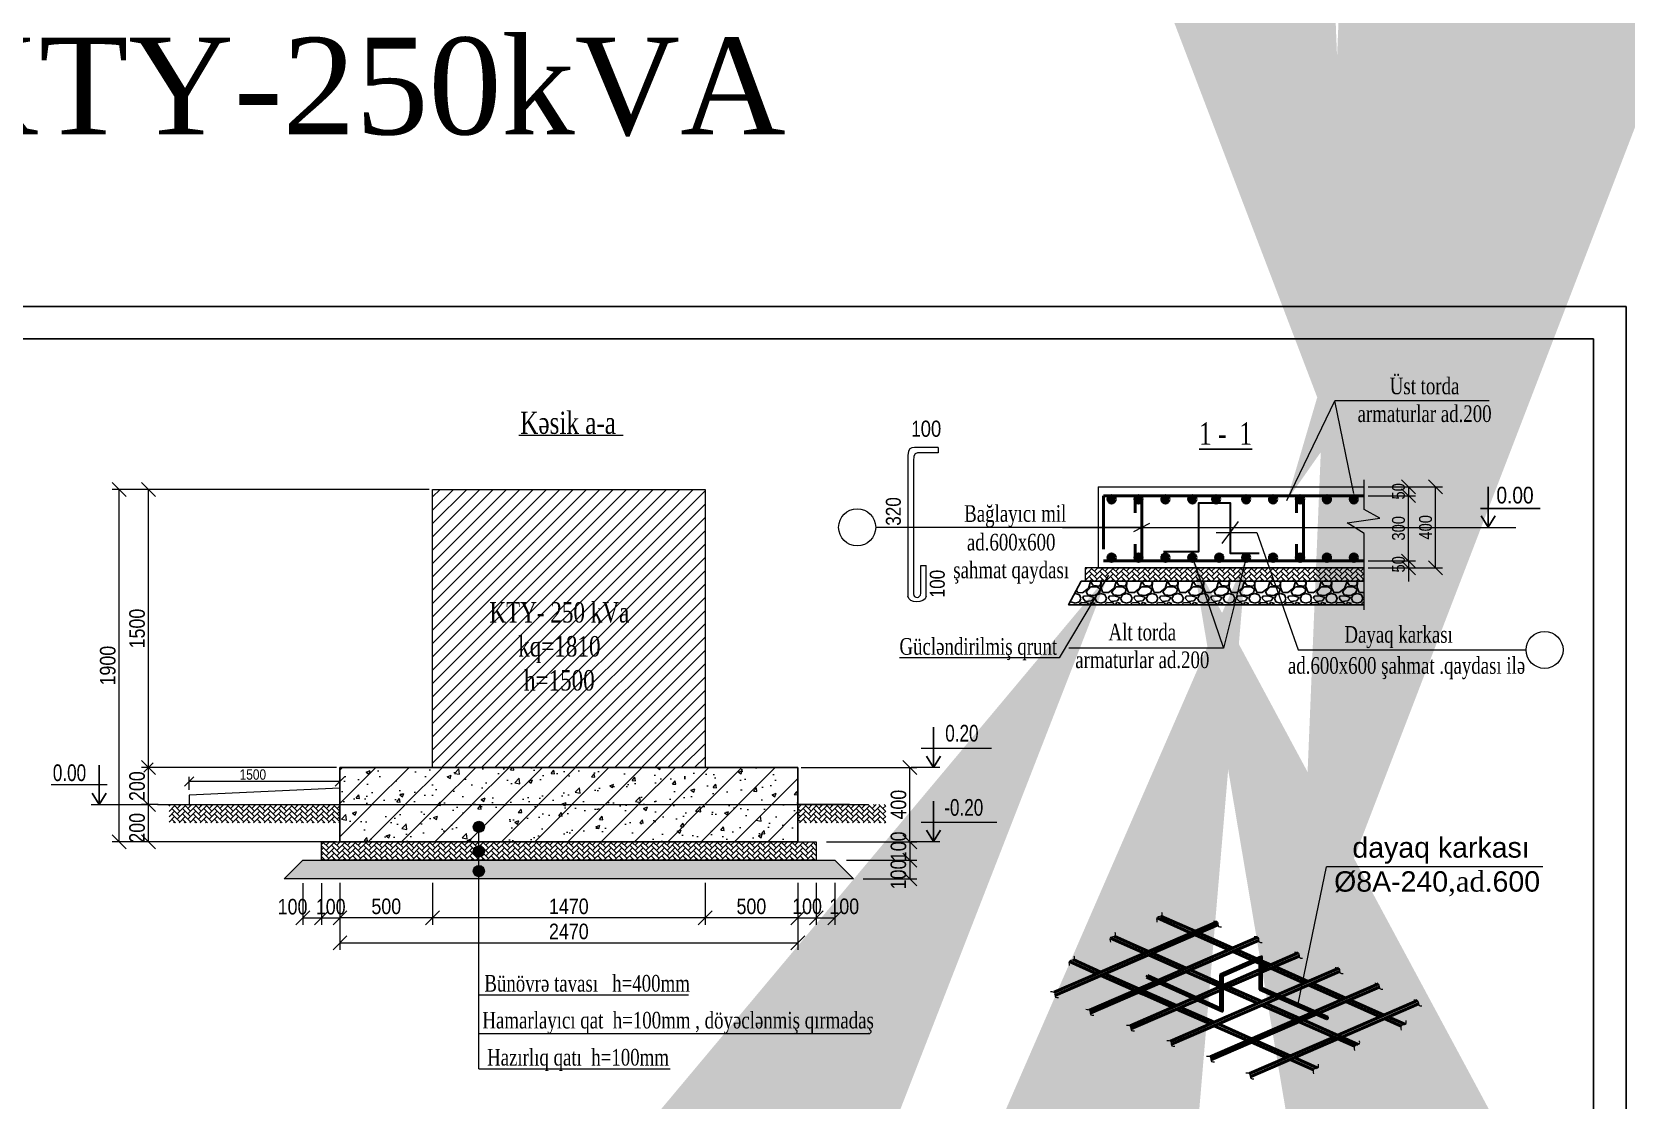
# Model space of a CAD drawing. Header units: millimetres. Extents: x 2591 to 2937, y 558 to 838.
# Drawn here: x 2727 to 2936.9, y 697.5 to 838.2 of the extents above; entities that cross this region are included whole.
import ezdxf

# ---------------------------------------------------------------- set-up
doc = ezdxf.new("R2010")
doc.units = ezdxf.units.MM
doc.linetypes.add('DASHDOTX2', pattern=[50.8, 25.4, -12.7, 0, -12.7])
doc.layers.add('Kunc shtampi', color=7, linetype='Continuous')
for name, color, linetype, lineweight in [('stena', 7, 'Continuous', 50), ('Sutunun metal shtrixi', 7, 'Continuous', 9), ('text', 252, 'Continuous', 18), ('Xarici divarların xətti', 7, 'Continuous', 30), ('размер', 90, 'Continuous', 9)]:
    doc.layers.add(name, color=color, linetype=linetype, lineweight=lineweight)
doc.styles.add('400', font='times.ttf', dxfattribs={"width": 0.75, "height": 300})
doc.styles.get("Standard").update_dxf_attribs({"font": 'arial.ttf'})
doc.styles.add('style1', font='@Arial Unicode MS')
doc.styles.add('style1 tofig', font='AZTLN_0.TTF')
doc.styles.add('STYLE6', font='swisscl.ttf')
doc.styles.add('yazitipi', font='ARIALN.TTF')
doc.dimstyles.new('DIM_100', dxfattribs={"dimscale": 100, "dimtxt": 250, "dimasz": 2.5, "dimexe": 1.25, "dimexo": 0.625, "dimtad": 1, "dimdec": 0, "dimtxsty": 'style1', "dimblk": 'OBLIQUE', "dimcen": 2.5, "dimdle": 1.25, "dimclrd": 251, "dimclre": 251, "dimaunit": 1, "dimadec": 3, "dimazin": 0, "dimtfac": 1, "dimtdec": 0, "dimtmove": 1, "dimatfit": 3, "dimfxl": 1.25, "dimlwd": 5, "dimlwe": 5, "dimarcsym": 0})

# ---------------------------------------------------------------- blocks, each defined once
blk = doc.blocks.new('A$C22176D5B')
at = {"layer": 'stena', "color": 4, "linetype": 'ByBlock', "ltscale": 10}
for p, q in [((-934, -404), (2618, 1134)), ((-916, -473), (2637, 1065)), ((1310, 1218), (2053, 889)), ((1389, 1259), (2140, 927)), ((294, 778), (1037, 449)), ((374, 820), (1125, 487)), ((1329, -145), (3505, 797)), ((1416, -183), (3523, 729)), ((2140, 850), (2875, 524)), ((2227, 888), (2962, 562)), ((1124, 410), (1859, 85)), ((1212, 448), (1947, 123)), ((2699, -15), (3583, 370)), ((2962, 486), (3401, 291)), ((3049, 524), (3488, 329)), ((3590, 108), (4389, 455)), ((3590, 32), (4408, 386)), ((3590, 366), (3590, -309)), ((-602, 267), (0, 0)), ((-522, 308), (87, 38)), ((1946, 46), (2696, -286)), ((2034, 84), (2696, -209)), ((2736, -261), (3550, 91)), ((2736, -338), (3550, 15)), ((2739, -42), (3543, 309)), ((3451, 269), (3550, 225)), ((3538, 307), (3550, 302)), ((3550, 305), (3550, -335)), ((3590, 284), (3790, 195)), ((3590, 208), (3703, 157)), ((3790, 119), (4519, -204)), ((3877, 157), (4606, -166)), ((3926, -461), (5271, 121)), ((4013, -499), (5289, 53)), ((-164, -791), (1280, -166)), ((-145, -859), (1366, -205)), ((87, -39), (822, -364)), ((174, -1), (909, -326)), ((1082, -77), (1098, -41)), ((1082, -77), (2729, -816)), ((1098, -41), (2689, -754)), ((2152, -514), (2696, -279)), ((2696, -750), (2696, -20)), ((2736, -812), (2736, -46)), ((2736, -227), (2775, -244)), ((2774, -321), (3503, -644)), ((2862, -283), (3591, -606)), ((3552, -340), (5009, -983)), ((3592, -314), (5025, -946)), ((4606, -243), (5337, -567)), ((4693, -205), (5424, -529)), ((4745, -823), (6134, -221)), ((4833, -861), (6153, -290)), ((721, -1133), (2103, -535)), ((740, -1202), (2189, -574)), ((909, -403), (1650, -731)), ((914, -405), (1001, -444)), ((996, -365), (1737, -693)), ((1602, -1467), (3876, -483)), ((1621, -1535), (3963, -521)), ((2239, -553), (2696, -355)), ((3590, -683), (4321, -1006)), ((3678, -645), (4408, -969)), ((5248, -1341), (6991, -586)), ((5335, -1379), (7009, -655)), ((5424, -605), (6176, -939)), ((5511, -568), (6264, -901)), ((1737, -770), (2466, -1093)), ((1824, -732), (2553, -1055)), ((1828, -810), (1915, -849)), ((2466, -1810), (4695, -844)), ((2485, -1878), (4783, -883)), ((4496, -1007), (5695, -1539)), ((6263, -978), (6633, -1141)), ((6351, -940), (6711, -1099)), ((2553, -1132), (3284, -1456)), ((2640, -1094), (3371, -1418)), ((3322, -2174), (5161, -1379)), ((4408, -1045), (5617, -1581)), ((3341, -2243), (5248, -1417)), ((3371, -1494), (4123, -1828)), ((3458, -1456), (4211, -1790)), ((4210, -1866), (4722, -2093)), ((4298, -1828), (4801, -2052))]:
    blk.add_line(p, q, dxfattribs=at)
for centre, start, end in [((3585, 366), 0, 113.5764), ((3545, 305), 0, 113.5764), ((2701, -20), 113.5764, 180), ((2741, -46), 113.5764, 180), ((3555, -335), 180, 246.1701), ((3595, -309), 180, 246.1701), ((2691, -750), 245.8325, 0), ((2731, -812), 245.8325, 0)]:
    blk.add_arc(centre, 5, start, end, dxfattribs=at)
blk.add_ellipse((5017, -965), major_axis=(-8.1, -18.3), ratio=0.440454, dxfattribs=at)
at = {"layer": 'размер', "color": 4, "linetype": 'ByBlock', "lineweight": 0}
for points, knots in [([(1315, 1128), (1306, 1172), (1289, 1257), (1431, 1251), (1420, 1314), (1415, 1339)], [0, 0, 0, 0, 108.571762, 207.321603, 271.020461, 271.020461, 271.020461, 271.020461]), ([(2539, 1149), (2574, 1149), (2649, 1148), (2624, 1017), (2688, 1020), (2713, 1021)], [0, 0, 0, 0, 88.378459, 187.1283, 250.827158, 250.827158, 250.827158, 250.827158]), ([(300, 688), (291, 733), (273, 817), (415, 811), (404, 874), (400, 899)], [0, 0, 0, 0, 108.571762, 207.321603, 271.020461, 271.020461, 271.020461, 271.020461]), ([(3425, 813), (3460, 812), (3535, 811), (3510, 681), (3574, 683), (3599, 684)], [0, 0, 0, 0, 88.378459, 187.1283, 250.827158, 250.827158, 250.827158, 250.827158]), ([(-596, 177), (-605, 221), (-622, 305), (-480, 300), (-491, 362), (-496, 387)], [0, 0, 0, 0, 108.571762, 207.321603, 271.020461, 271.020461, 271.020461, 271.020461]), ([(4309, 470), (4345, 470), (4420, 469), (4394, 338), (4458, 341), (4483, 342)], [0, 0, 0, 0, 88.378459, 187.1283, 250.827158, 250.827158, 250.827158, 250.827158]), ([(5191, 137), (5226, 136), (5301, 135), (5276, 5), (5340, 7), (5365, 8)], [0, 0, 0, 0, 88.378459, 187.1283, 250.827158, 250.827158, 250.827158, 250.827158]), ([(6055, -206), (6090, -206), (6165, -207), (6140, -338), (6204, -336), (6229, -335)], [0, 0, 0, 0, 88.378459, 187.1283, 250.827158, 250.827158, 250.827158, 250.827158]), ([(-1014, -389), (-978, -389), (-903, -390), (-929, -521), (-865, -518), (-840, -517)], [0, 0, 0, 0, 88.378459, 187.1283, 250.827158, 250.827158, 250.827158, 250.827158]), ([(6911, -571), (6946, -571), (7021, -572), (6996, -703), (7060, -700), (7085, -699)], [0, 0, 0, 0, 88.378459, 187.1283, 250.827158, 250.827158, 250.827158, 250.827158]), ([(-243, -775), (-208, -776), (-133, -777), (-158, -908), (-94, -905), (-69, -904)], [0, 0, 0, 0, 88.378459, 187.1283, 250.827158, 250.827158, 250.827158, 250.827158]), ([(6638, -1231), (6629, -1187), (6612, -1103), (6754, -1108), (6743, -1046), (6739, -1021)], [0, 0, 0, 0, 108.571762, 207.321603, 271.020461, 271.020461, 271.020461, 271.020461]), ([(641, -1118), (677, -1118), (752, -1119), (726, -1250), (790, -1247), (815, -1246)], [0, 0, 0, 0, 88.378459, 187.1283, 250.827158, 250.827158, 250.827158, 250.827158]), ([(1523, -1451), (1558, -1452), (1633, -1453), (1608, -1583), (1672, -1581), (1697, -1580)], [0, 0, 0, 0, 88.378459, 187.1283, 250.827158, 250.827158, 250.827158, 250.827158]), ([(5623, -1671), (5614, -1627), (5596, -1542), (5738, -1548), (5727, -1485), (5723, -1461)], [0, 0, 0, 0, 108.571762, 207.321603, 271.020461, 271.020461, 271.020461, 271.020461]), ([(2386, -1794), (2422, -1794), (2497, -1795), (2471, -1926), (2535, -1924), (2560, -1923)], [0, 0, 0, 0, 88.378459, 187.1283, 250.827158, 250.827158, 250.827158, 250.827158]), ([(4727, -2183), (4718, -2139), (4701, -2054), (4843, -2060), (4832, -1997), (4827, -1972)], [0, 0, 0, 0, 108.571762, 207.321603, 271.020461, 271.020461, 271.020461, 271.020461]), ([(3243, -2159), (3278, -2159), (3353, -2160), (3328, -2291), (3392, -2289), (3417, -2287)], [0, 0, 0, 0, 88.378459, 187.1283, 250.827158, 250.827158, 250.827158, 250.827158])]:
    blk.add_open_spline(points, degree=3, knots=knots, dxfattribs=at)
blk = doc.blocks.new('_Oblique')
at = {"color": 0, "linetype": 'ByBlock', "lineweight": -2}
blk.add_line((-0.5, -0.5), (0.5, 0.5), dxfattribs=at)

msp = doc.modelspace()

# ---------------------------------------------------------------- hatches: boundary and pattern name
at = {"linetype": 'Continuous', "lineweight": 13}
h = msp.add_hatch(dxfattribs=at)
h.set_pattern_fill('ANSI31', scale=0.390543)
h.set_pattern_definition([(45, (-12.1581, -1792.2235), (-0.8767949, 0.8767949), [])])
h.paths.add_polyline_path([(2779.74, 777.95), (2779.74, 741.33), (2815.62, 741.33), (2815.62, 777.95)])
h.paths.add_polyline_path([(2786.74, 749.86), (2806.08, 749.86), (2806.08, 764.67), (2786.74, 764.67)], flags=24)
at = {"lineweight": 15, "ltscale": 20}
h = msp.add_hatch(dxfattribs=at)
h.set_pattern_fill('ANGLE', color=256, scale=0.00886)
h.set_pattern_definition([(0, (-13329.887184, 18826.302924), (0, 0.06189026535), [0.04501110207, -0.01687916328]), (90, (-13329.887184, 18826.302924), (-0.06189026535, 0), [0.04501110207, -0.01687916328])])
edge = h.paths.add_edge_path()
edge.add_arc((2869.16, 776.66), 0.443, 0, 360)
h = msp.add_hatch(dxfattribs=at)
h.set_pattern_fill('ANGLE', color=256, scale=0.00886)
h.set_pattern_definition([(0, (-13326.343, 18826.302924), (0, 0.06189026535), [0.04501110207, -0.01687916328]), (90, (-13326.343, 18826.302924), (-0.06189026535, 0), [0.04501110207, -0.01687916328])])
edge = h.paths.add_edge_path()
edge.add_arc((2872.7, 776.66), 0.443, 0, 360)
h = msp.add_hatch(dxfattribs=at)
h.set_pattern_fill('ANGLE', color=256, scale=0.00886)
h.set_pattern_definition([(0, (-13322.79882, 18826.302924), (0, 0.06189026535), [0.04501110207, -0.01687916328]), (90, (-13322.79882, 18826.302924), (-0.06189026535, 0), [0.04501110207, -0.01687916328])])
edge = h.paths.add_edge_path()
edge.add_arc((2876.25, 776.66), 0.443, 0, 360)
h = msp.add_hatch(dxfattribs=at)
h.set_pattern_fill('ANGLE', color=256, scale=0.00886)
h.set_pattern_definition([(0, (-13319.25464, 18826.302924), (0, 0.06189026535), [0.04501110207, -0.01687916328]), (90, (-13319.25464, 18826.302924), (-0.06189026535, 0), [0.04501110207, -0.01687916328])])
edge = h.paths.add_edge_path()
edge.add_arc((2879.79, 776.66), 0.443, 0, 360)
h = msp.add_hatch(dxfattribs=at)
h.set_pattern_fill('ANGLE', color=256, scale=0.00886)
h.set_pattern_definition([(0, (-13316.11386, 18826.302924), (0, 0.06189026535), [0.04501110207, -0.01687916328]), (90, (-13316.11386, 18826.302924), (-0.06189026535, 0), [0.04501110207, -0.01687916328])])
edge = h.paths.add_edge_path()
edge.add_arc((2882.93, 776.66), 0.443, 0, 360)
h = msp.add_hatch(dxfattribs=at)
h.set_pattern_fill('ANGLE', color=256, scale=0.00886)
h.set_pattern_definition([(0, (-13312.16628, 18826.302924), (0, 0.06189026535), [0.04501110207, -0.01687916328]), (90, (-13312.16628, 18826.302924), (-0.06189026535, 0), [0.04501110207, -0.01687916328])])
edge = h.paths.add_edge_path()
edge.add_arc((2886.88, 776.66), 0.443, 0, 360)
h = msp.add_hatch(dxfattribs=at)
h.set_pattern_fill('ANGLE', color=256, scale=0.00886)
h.set_pattern_definition([(0, (-13308.622096, 18826.302924), (0, 0.06189026535), [0.04501110207, -0.01687916328]), (90, (-13308.622096, 18826.302924), (-0.06189026535, 0), [0.04501110207, -0.01687916328])])
edge = h.paths.add_edge_path()
edge.add_arc((2890.42, 776.66), 0.443, 0, 360)
h = msp.add_hatch(dxfattribs=at)
h.set_pattern_fill('ANGLE', color=256, scale=0.00886)
h.set_pattern_definition([(0, (-13305.077915, 18826.302924), (0, 0.06189026535), [0.04501110207, -0.01687916328]), (90, (-13305.077915, 18826.302924), (-0.06189026535, 0), [0.04501110207, -0.01687916328])])
edge = h.paths.add_edge_path()
edge.add_arc((2893.97, 776.66), 0.443, 0, 360)
h = msp.add_hatch(dxfattribs=at)
h.set_pattern_fill('ANGLE', color=256, scale=0.00886)
h.set_pattern_definition([(0, (-13301.533734, 18826.302924), (0, 0.06189026535), [0.04501110207, -0.01687916328]), (90, (-13301.533734, 18826.302924), (-0.06189026535, 0), [0.04501110207, -0.01687916328])])
edge = h.paths.add_edge_path()
edge.add_arc((2897.51, 776.66), 0.443, 0, 360)
h = msp.add_hatch(dxfattribs=at)
h.set_pattern_fill('ANGLE', color=256, scale=0.00886)
h.set_pattern_definition([(0, (-13297.98955, 18826.302924), (0, 0.06189026535), [0.04501110207, -0.01687916328]), (90, (-13297.98955, 18826.302924), (-0.06189026535, 0), [0.04501110207, -0.01687916328])])
edge = h.paths.add_edge_path()
edge.add_arc((2901.05, 776.66), 0.443, 0, 360)
h = msp.add_hatch(dxfattribs=at)
h.set_pattern_fill('ANGLE', color=256, scale=0.00886)
h.set_pattern_definition([(0, (-13329.887184, 18818.626446), (0, 0.06189026535), [0.04501110207, -0.01687916328]), (90, (-13329.887184, 18818.626446), (-0.06189026535, 0), [0.04501110207, -0.01687916328])])
edge = h.paths.add_edge_path()
edge.add_arc((2869.16, 768.98), 0.443, 0, 360)
h = msp.add_hatch(dxfattribs=at)
h.set_pattern_fill('ANGLE', color=256, scale=0.00886)
h.set_pattern_definition([(0, (-13326.343, 18818.626446), (0, 0.06189026535), [0.04501110207, -0.01687916328]), (90, (-13326.343, 18818.626446), (-0.06189026535, 0), [0.04501110207, -0.01687916328])])
edge = h.paths.add_edge_path()
edge.add_arc((2872.7, 768.98), 0.443, 0, 360)
h = msp.add_hatch(dxfattribs=at)
h.set_pattern_fill('ANGLE', color=256, scale=0.00886)
h.set_pattern_definition([(0, (-13322.79882, 18818.626446), (0, 0.06189026535), [0.04501110207, -0.01687916328]), (90, (-13322.79882, 18818.626446), (-0.06189026535, 0), [0.04501110207, -0.01687916328])])
edge = h.paths.add_edge_path()
edge.add_arc((2876.25, 768.98), 0.443, 0, 360)
h = msp.add_hatch(dxfattribs=at)
h.set_pattern_fill('ANGLE', color=256, scale=0.00886)
h.set_pattern_definition([(0, (-13319.25464, 18818.626446), (0, 0.06189026535), [0.04501110207, -0.01687916328]), (90, (-13319.25464, 18818.626446), (-0.06189026535, 0), [0.04501110207, -0.01687916328])])
edge = h.paths.add_edge_path()
edge.add_arc((2879.79, 768.98), 0.443, 0, 360)
h = msp.add_hatch(dxfattribs=at)
h.set_pattern_fill('ANGLE', color=256, scale=0.00886)
h.set_pattern_definition([(0, (-13315.71046, 18818.626446), (0, 0.06189026535), [0.04501110207, -0.01687916328]), (90, (-13315.71046, 18818.626446), (-0.06189026535, 0), [0.04501110207, -0.01687916328])])
edge = h.paths.add_edge_path()
edge.add_arc((2883.33, 768.98), 0.443, 0, 360)
h = msp.add_hatch(dxfattribs=at)
h.set_pattern_fill('ANGLE', color=256, scale=0.00886)
h.set_pattern_definition([(0, (-13312.16628, 18818.626446), (0, 0.06189026535), [0.04501110207, -0.01687916328]), (90, (-13312.16628, 18818.626446), (-0.06189026535, 0), [0.04501110207, -0.01687916328])])
edge = h.paths.add_edge_path()
edge.add_arc((2886.88, 768.98), 0.443, 0, 360)
h = msp.add_hatch(dxfattribs=at)
h.set_pattern_fill('ANGLE', color=256, scale=0.00886)
h.set_pattern_definition([(0, (-13308.622096, 18818.626446), (0, 0.06189026535), [0.04501110207, -0.01687916328]), (90, (-13308.622096, 18818.626446), (-0.06189026535, 0), [0.04501110207, -0.01687916328])])
edge = h.paths.add_edge_path()
edge.add_arc((2890.42, 768.98), 0.443, 0, 360)
h = msp.add_hatch(dxfattribs=at)
h.set_pattern_fill('ANGLE', color=256, scale=0.00886)
h.set_pattern_definition([(0, (-13305.077915, 18818.626446), (0, 0.06189026535), [0.04501110207, -0.01687916328]), (90, (-13305.077915, 18818.626446), (-0.06189026535, 0), [0.04501110207, -0.01687916328])])
edge = h.paths.add_edge_path()
edge.add_arc((2893.97, 768.98), 0.443, 0, 360)
h = msp.add_hatch(dxfattribs=at)
h.set_pattern_fill('ANGLE', color=256, scale=0.00886)
h.set_pattern_definition([(0, (-13301.533734, 18818.626446), (0, 0.06189026535), [0.04501110207, -0.01687916328]), (90, (-13301.533734, 18818.626446), (-0.06189026535, 0), [0.04501110207, -0.01687916328])])
edge = h.paths.add_edge_path()
edge.add_arc((2897.51, 768.98), 0.443, 0, 360)
h = msp.add_hatch(dxfattribs=at)
h.set_pattern_fill('ANGLE', color=256, scale=0.00886)
h.set_pattern_definition([(0, (-13297.98955, 18818.626446), (0, 0.06189026535), [0.04501110207, -0.01687916328]), (90, (-13297.98955, 18818.626446), (-0.06189026535, 0), [0.04501110207, -0.01687916328])])
edge = h.paths.add_edge_path()
edge.add_arc((2901.05, 768.98), 0.443, 0, 360)
at = {"lineweight": 15, "ltscale": 15}
h = msp.add_hatch(dxfattribs=at)
h.set_pattern_fill('AR-HBONE', color=4, scale=0.004882)
h.set_pattern_definition([(45, (-7414.7573, 13601.3716), (1e-16, 0.701435934), [1.487970316, -0.495990105]), (135, (-7414.40657, 13601.7223), (1e-16, 0.701435934), [1.487970316, -0.495990105])])
h.paths.add_polyline_path([(2902.42, 767.65), (2865.66, 767.65), (2865.66, 765.88), (2902.42, 765.88)])
at = {"lineweight": 25}
h = msp.add_hatch(dxfattribs=at)
h.set_pattern_fill('GRAVEL', color=256, scale=0.132907)
h.set_pattern_definition([(228.0127875, (-22286.5487, 30609.33968), (-27.0066612456, -30.382493897), [0.45417102, -44.96301237]), (184.969741, (-22286.85252, 30609.0021), (40.50999184915, 3.37583284775), [0.77937173, -77.15777718]), (132.5104471, (-22287.62896, 30608.93458), (33.7583265686, -37.1341591968), [0.54954505, -54.4050291]), (267.273689, (-22288.94553, 30608.09063), (3.3758326625, 67.5166531083), [0.7097283, -70.2630889]), (292.8336542, (-22288.97929, 30607.3817), (-16.8791632786, 40.5099918646), [0.69594478, -68.89862828]), (357.273689, (-22288.70922, 30606.7403), (-67.5166531083, 3.3758326625), [0.7097283, -70.2630889]), (37.69424047, (-22288.0003, 30606.70653), (-43.88582451867, -33.75832655684), [0.93857938, -92.91928257]), (72.25532837, (-22287.25762, 30607.28043), (23.63082859437, 74.26831841748), [0.88611556, -87.7254727]), (121.4295656, (-22286.98755, 30608.12438), (-27.0066612473, 43.88582451825), [0.7121319, -70.50113598]), (175.2363583, (-22287.3589, 30608.73203), (37.1341592092, -3.3758326613), [0.81300853, -39.83739967]), (222.3974378, (-22288.16909, 30608.79955), (-40.50999186388, -37.13415921116), [1.05139633, -104.08831422]), (138.8140748, (-22285.60346, 30608.05687), (-23.6308285866, 20.2549959342), [0.3588544, -35.52673898]), (171.4692344, (-22285.87352, 30608.29318), (43.8858245218, -6.7516653032), [0.68271827, -67.58927205]), (225, (-22286.5487, 30608.3945), (-5e-16, -3.37583266), [0.47741363, -4.2967347]), (203.1985905, (-22286.785, 30608.79955), (16.8791632776, 6.7516653097), [0.25709666, -25.45247888]), (291.8014095, (-22287.0213, 30608.6983), (-3.375832656, 10.127497966), [0.3635873, -17.8158279]), (30.9637565, (-22286.8863, 30608.3607), (10.1274979665, 6.7516653105), [0.59053103, -19.0937868]), (161.5650512, (-22286.3799, 30608.6645), (6.75166531, -3.375832655), [0.42701245, -10.24830774]), (16.38954033, (-22288.97929, 30608.69828), (33.7583265543, 10.1274979663), [0.59819755, -59.22170952]), (70.34617594, (-22288.4054, 30608.86707), (-13.503330623, -37.1341592093), [0.50185466, -49.68350568]), (293.1985905, (-22286.3799, 30609.3397), (-6.7516653097, 16.8791632776), [0.51418995, -25.1953856]), (343.61045967, (-22286.17735, 30608.86707), (-33.758326555, 10.1274979639), [0.59819755, -59.22170952]), (339.4439548, (-22288.9793, 30606.60526), (-16.879163277, 6.751665311), [0.57686228, -28.26626457]), (294.7751406, (-22288.43916, 30606.4027), (-16.8791632972, 37.1341592006), [0.48334497, -47.85122293]), (66.8014095, (-22286.34614, 30605.96385), (6.75166531, 16.8791632776), [0.51418995, -25.1953856]), (17.35402464, (-22286.1436, 30606.43647), (-43.8858245197, -13.5033306246), [0.5658942, -56.02337297]), (69.4439548, (-22288.0003, 30605.96385), (-6.751665311, -16.879163277), [0.28843114, -28.5546957]), (101.3099325, (-22286.5487, 30605.96385), (-3.375832655, 13.503330622), [0.1721337, -17.04130288]), (165.9637565, (-22286.58245, 30606.13264), (10.127497966, -3.375832655), [0.69594478, -13.22296983]), (186.00900596, (-22287.25762, 30606.30143), (33.7583265541, 3.3758326572), [0.64495283, -63.8502395]), (303.6900675, (-22286.8863, 30608.0569), (-3.375832656, 6.75166531), [0.48686934, -11.6848684]), (353.1572266, (-22286.61621, 30607.65177), (57.3891551427, -6.75166530786), [0.8500144, -84.15127993]), (60.9453959, (-22285.77225, 30607.5505), (-13.503330622, -23.6308285878), [0.34756223, -34.4087622]), (90, (-22285.6035, 30607.8543), (-3.37583266, 3.37583266), [0.20254996, -3.1732827]), (120.25643716, (-22287.32513, 30606.4027), (13.50333062, -23.630828589), [0.46898418, -46.4295819]), (48.0127875, (-22287.56144, 30606.8078), (27.0066612457, 30.3824938969), [0.90834204, -44.50884135]), (0, (-22286.9538, 30607.483), (3.37583266, 3.37583266), [0.8777165, -2.49811617]), (325.3048465, (-22286.07607, 30607.48298), (33.7583265671, -23.6308285698), [0.5337664, -52.84283455]), (254.0546041, (-22285.6372, 30607.17915), (-3.375832655, -13.503330622), [0.491528, -24.0849047]), (207.64597536, (-22285.77225, 30606.70653), (-64.14082045556, -33.75832654984), [0.80029177, -79.22901735]), (175.42607874, (-22286.48117, 30606.33519), (-43.8858245206, 3.37583265543), [0.84665545, -83.81879681])])
h.paths.add_polyline_path([(2902.42, 762.78), (2902.42, 765.88), (2865.15, 765.88), (2863.5, 762.78)])
at = {"lineweight": 15, "ltscale": 15}
h = msp.add_hatch(dxfattribs=at)
h.set_pattern_fill('AR-HBONE', color=4, scale=0.004882)
h.set_pattern_definition([(45, (-7525.70443, 13570.10485), (1e-16, 0.701435934), [1.487970316, -0.495990105]), (135, (-7525.3537, 13570.45556), (1e-16, 0.701435934), [1.487970316, -0.495990105])])
h.paths.add_polyline_path([(2767.54, 736.45), (2745.06, 736.45), (2745.06, 734.05), (2767.54, 734.05)])
h = msp.add_hatch(dxfattribs=at)
h.set_pattern_fill('AR-HBONE', color=4, scale=0.004882)
h.set_pattern_definition([(45, (-7453.83127, 13570.10485), (1e-16, 0.701435934), [1.487970316, -0.495990105]), (135, (-7453.48055, 13570.45556), (1e-16, 0.701435934), [1.487970316, -0.495990105])])
h.paths.add_polyline_path([(2839.41, 736.45), (2827.88, 736.45), (2827.88, 734.05), (2839.41, 734.05)])
at = {"linetype": 'Continuous', "lineweight": 15}
h = msp.add_hatch(color=7, dxfattribs=at)
h.dxf.hatch_style = 1
h.paths.add_polyline_path([(2786.56, 733.53, 1), (2785.09, 733.53, 1)])
at = {"lineweight": 15, "ltscale": 15}
h = msp.add_hatch(dxfattribs=at)
h.set_pattern_fill('AR-HBONE', color=4, scale=0.004882)
h.set_pattern_definition([(45, (-7503.30566, 13565.28693), (1e-16, 0.701435934), [1.487970316, -0.495990105]), (135, (-7502.95495, 13565.63765), (1e-16, 0.701435934), [1.487970316, -0.495990105])])
h.paths.add_polyline_path([(2830.27, 731.57), (2765.1, 731.57), (2765.1, 729.13), (2830.27, 729.12)])
at = {"linetype": 'Continuous', "lineweight": 15}
h = msp.add_hatch(color=7, dxfattribs=at)
h.dxf.hatch_style = 1
h.paths.add_polyline_path([(2786.56, 730.29, 1), (2785.09, 730.29, 1)])
at = {"lineweight": 25}
h = msp.add_hatch(dxfattribs=at)
h.set_pattern_fill('GRAVEL', color=256, scale=0.132907)
h.set_pattern_definition([(228.0127875, (-4094.55248, -2388.25902), (-27.0066612456, -30.382493897), [0.454171, -44.9630124]), (184.969741, (-4094.8563, -2388.5966), (40.5099918492, 3.3758328477), [0.7793717, -77.1577772]), (132.510447, (-4095.63275, -2388.66412), (33.7583265686, -37.134159197), [0.549545, -54.4050291]), (267.273689, (-4096.94932, -2389.50808), (3.3758326625, 67.5166531083), [0.7097283, -70.2630889]), (292.8336542, (-4096.98308, -2390.217), (-16.8791632786, 40.5099918646), [0.6959448, -68.8986283]), (357.273689, (-4096.71301, -2390.85841), (-67.5166531083, 3.3758326625), [0.7097283, -70.2630889]), (37.6942405, (-4096.00409, -2390.89217), (-43.8858245187, -33.7583265568), [0.9385794, -92.9192826]), (72.2553284, (-4095.26141, -2390.31828), (23.6308285944, 74.2683184175), [0.8861156, -87.7254727]), (121.4295656, (-4094.99134, -2389.47432), (-27.0066612473, 43.8858245183), [0.7121319, -70.501136]), (175.2363583, (-4095.36268, -2388.86667), (37.134159209, -3.375832661), [0.8130085, -39.8373997]), (222.3974378, (-4096.17288, -2388.79916), (-40.5099918639, -37.1341592112), [1.0513963, -104.0883142]), (138.814075, (-4093.60725, -2389.54184), (-23.630828587, 20.254995934), [0.3588544, -35.526739]), (171.4692344, (-4093.87732, -2389.30553), (43.8858245218, -6.7516653032), [0.6827183, -67.589272]), (225, (-4094.5525, -2389.2043), (-5e-16, -3.37583266), [0.4774136, -4.2967347]), (203.1985905, (-4094.7888, -2388.79916), (16.879163278, 6.75166531), [0.2570967, -25.4524789]), (291.8014095, (-4095.0251, -2388.90043), (-3.375832656, 10.127497966), [0.3635873, -17.8158279]), (30.9637565, (-4094.89007, -2389.238), (10.127497967, 6.75166531), [0.590531, -19.0937868]), (161.565051, (-4094.3837, -2388.9342), (6.75166531, -3.37583266), [0.4270124, -10.2483077]), (16.3895403, (-4096.98308, -2388.90043), (33.7583265543, 10.1274979663), [0.5981975, -59.2217095]), (70.346176, (-4096.4092, -2388.73164), (-13.503330623, -37.134159209), [0.5018547, -49.6835057]), (293.1985905, (-4094.3837, -2388.25902), (-6.75166531, 16.879163278), [0.51419, -25.1953856]), (343.6104597, (-4094.18114, -2388.73164), (-33.758326555, 10.127497964), [0.5981975, -59.2217095]), (339.443955, (-4096.9831, -2390.99345), (-16.879163277, 6.75166531), [0.5768623, -28.2662646]), (294.7751406, (-4096.44295, -2391.196), (-16.879163297, 37.1341592006), [0.483345, -47.851223]), (66.8014095, (-4094.34993, -2391.63486), (6.75166531, 16.879163278), [0.51419, -25.1953856]), (17.3540246, (-4094.14738, -2391.16224), (-43.88582452, -13.5033306246), [0.5658942, -56.023373]), (69.443955, (-4096.0041, -2391.63486), (-6.75166531, -16.879163277), [0.2884311, -28.5546957]), (101.309932, (-4094.5525, -2391.63486), (-3.375832655, 13.50333062), [0.1721337, -17.0413029]), (165.963757, (-4094.5862, -2391.4661), (10.12749797, -3.375832655), [0.6959448, -13.2229698]), (186.009006, (-4095.2614, -2391.29727), (33.758326554, 3.375832657), [0.6449528, -63.8502395]), (303.690068, (-4094.8901, -2389.5418), (-3.37583266, 6.75166531), [0.4868693, -11.6848684]), (353.1572266, (-4094.62, -2389.94694), (57.3891551427, -6.7516653079), [0.8500144, -84.15128]), (60.945396, (-4093.77604, -2390.0482), (-13.503330622, -23.630828588), [0.3475622, -34.4087622]), (90, (-4093.6072, -2389.7444), (-3.3758327, 3.3758327), [0.20255, -3.1732827]), (120.256437, (-4095.32892, -2391.196), (13.50333062, -23.630828589), [0.4689842, -46.4295819]), (48.0127875, (-4095.56523, -2390.7909), (27.006661246, 30.382493897), [0.908342, -44.5088413]), (0, (-4094.9576, -2390.1157), (3.3758327, 3.3758327), [0.8777165, -2.4981162]), (325.3048465, (-4094.07987, -2390.11573), (33.758326567, -23.63082857), [0.5337664, -52.8428345]), (254.054604, (-4093.641, -2390.41956), (-3.375832655, -13.503330622), [0.491528, -24.0849047]), (207.6459754, (-4093.77604, -2390.89217), (-64.1408204556, -33.7583265498), [0.8002918, -79.2290174]), (175.4260787, (-4094.48497, -2391.26351), (-43.8858245206, 3.3758326554), [0.8466555, -83.8187968])])
h.paths.add_polyline_path([(2762.65, 729.13), (2760.21, 726.69), (2835.15, 726.69), (2832.71, 729.13)])
at = {"linetype": 'Continuous', "lineweight": 15}
h = msp.add_hatch(color=7, dxfattribs=at)
h.dxf.hatch_style = 1
h.paths.add_polyline_path([(2786.56, 727.7, 1), (2785.09, 727.7, 1)])
at = {"layer": 'Sutunun metal shtrixi'}
h = msp.add_hatch(dxfattribs=at)
h.set_pattern_fill('ANSI31', color=256, scale=0.976358, angle=360, style=0)
h.set_pattern_definition([(45, (-10.0184, -2466.189), (-2.1919873, 2.1919873), [])])
h.paths.add_polyline_path([(2767.54, 736.45), (2767.54, 731.57), (2815.62, 731.57), (2815.62, 736.45)])
h.paths.add_polyline_path([(2767.54, 741.31), (2767.54, 736.43), (2815.62, 736.45), (2815.62, 741.33)])
h.paths.add_polyline_path([(2815.62, 741.33), (2815.62, 736.45), (2827.83, 736.45), (2827.83, 741.33)])
h.paths.add_polyline_path([(2815.62, 736.45), (2815.62, 731.57), (2827.83, 731.57), (2827.83, 736.45)])
at = {"layer": 'Xarici divarların xətti', "lineweight": 13}
h = msp.add_hatch(dxfattribs=at)
h.set_pattern_fill('AR-CONC', scale=0.029291)
h.set_pattern_definition([(50, (-10.0184, -2466.189), (5.3363264, -0.466868), [0.557989, -6.1378776]), (355, (-10.0184, -2466.189), (-1.0323064, 5.596199), [0.446391, -4.910319]), (100.45144, (-9.5737, -2466.228), (4.30402, 5.129331), [0.4742176, -5.2163976]), (46.1842, (-10.0184, -2464.701), (7.94011, -1.231451), [0.836983, -9.206816]), (96.63556, (-9.357, -2464.8035), (6.953746, 7.247298), [0.711327, -7.824603]), (351.18415, (-10.0184, -2464.701), (6.953746, 7.247298), [0.669586, -7.365445]), (21, (-9.2744, -2465.073), (4.4409, -2.995425), [0.557989, -6.1378776]), (326, (-9.2744, -2465.073), (1.810228, 5.3950045), [0.446391, -4.910302]), (71.45144, (-8.9044, -2465.3225), (6.251128, 2.39958), [0.4742176, -5.2163886]), (37.5, (-10.0184, -2466.1889), (0.0904675, 2.4766809), [0, -4.8507832, 0, -4.9847006, 0, -4.9289017]), (7.5, (-10.0184, -2466.189), (1.9571983, 2.9343646), [0, -2.8420233, 0, -4.7391855, 0, -1.8785625]), (327.5, (-11.6775, -2466.1889), (3.9715508, -0.1677992), [0, -1.859963, 0, -5.8030842, 0, -7.7002464]), (317.5, (-12.4215, -2466.189), (4.3388155, 0.744761), [0, -2.4179518, 0, -3.853843, 0, -5.468291])])
h.paths.add_polyline_path([(2767.54, 736.45), (2767.54, 731.57), (2815.62, 731.57), (2815.62, 736.45)])
h.paths.add_polyline_path([(2767.54, 741.31), (2767.54, 736.43), (2815.62, 736.45), (2815.62, 741.33)])
h.paths.add_polyline_path([(2815.62, 741.33), (2815.62, 736.45), (2827.83, 736.45), (2827.83, 741.33)])
h.paths.add_polyline_path([(2815.62, 736.45), (2815.62, 731.57), (2827.83, 731.57), (2827.83, 736.45)])

# ---------------------------------------------------------------- linework, layer by layer
at = {"color": 0, "lineweight": 25}
for p, q in [((2591.48, 802.07), (2936.91, 802.07)), ((2936.91, 802.07), (2936.91, 558.03))]:
    msp.add_line(p, q, dxfattribs=at)
at = {"color": 0, "lineweight": 25, "ltscale": 15}
for p, q in [((2932.61, 797.78), (2608.66, 797.78)), ((2932.61, 562.33), (2932.61, 797.78))]:
    msp.add_line(p, q, dxfattribs=at)
at = {"lineweight": 15, "ltscale": 80}
for p, q in [((2918.89, 789.65), (2898.57, 789.65)), ((2804.83, 785.07), (2791.08, 785.07)), ((2872.08, 772.42), (2874.21, 773.52)), ((2883.72, 770.84), (2885.85, 773.72)), ((2883.87, 757.08), (2863.54, 757.08)), ((2862.27, 755.77), (2841.24, 755.77)), ((2925.96, 728.26), (2897.44, 728.26))]:
    msp.add_line(p, q, dxfattribs=at)
at = {"color": 7, "lineweight": 15, "ltscale": 15}
for p, q in [((2846.3, 783.48), (2843.22, 783.48)), ((2846.3, 783.48), (2846.3, 782.8)), ((2842.34, 782.41), (2842.34, 763.9)), ((2843.07, 781.74), (2843.07, 764.2)), ((2845.48, 782.8), (2843.95, 782.8)), ((2846.3, 782.8), (2844.75, 782.8)), ((2844.03, 764.29), (2844.03, 767.93)), ((2844.03, 767.93), (2844.75, 767.93)), ((2844.75, 763.9), (2844.75, 767.93))]:
    msp.add_line(p, q, dxfattribs=at)
at = {"color": 253, "linetype": 'Continuous', "lineweight": 9}
for p, q in [((2741.88, 777.95), (2737.55, 777.95)), ((2738.47, 731.57), (2738.47, 777.95)), ((2779.28, 777.95), (2741.42, 777.95)), ((2742.33, 741.33), (2742.33, 777.95)), ((2902.94, 778.29), (2909.18, 778.29)), ((2902.94, 777.14), (2909.18, 777.14)), ((2904.73, 777.14), (2909.18, 777.14)), ((2908.07, 778.29), (2912.74, 778.29)), ((2908.26, 778.29), (2908.26, 777.14)), ((2908.26, 768.54), (2908.26, 777.14)), ((2911.82, 767.65), (2911.82, 778.29)), ((2902.94, 768.54), (2909.18, 768.54)), ((2902.94, 768.54), (2909.18, 768.54)), ((2908.26, 768.54), (2908.26, 770.37)), ((2908.26, 768.54), (2908.26, 767.65)), ((2902.94, 767.65), (2909.18, 767.65)), ((2907.83, 767.65), (2912.74, 767.65)), ((2908.26, 767.65), (2908.26, 765.82)), ((2767.08, 741.33), (2741.42, 741.33)), ((2743.59, 741.33), (2741.42, 741.33)), ((2742.33, 740.24), (2742.33, 741.94)), ((2742.33, 736.45), (2742.33, 741.33)), ((2828.28, 741.33), (2843.52, 741.33)), ((2842.6, 731.57), (2842.6, 741.33)), ((2747.68, 738.41), (2747.68, 740.12)), ((2767.54, 739.51), (2747.68, 739.51)), ((2743.59, 736.45), (2741.42, 736.45)), ((2743.59, 736.45), (2741.42, 736.45)), ((2742.33, 731.57), (2742.33, 736.45)), ((2741.88, 731.57), (2737.55, 731.57)), ((2767.08, 731.57), (2741.42, 731.57)), ((2831.59, 731.57), (2843.52, 731.57)), ((2836.42, 731.57), (2843.52, 731.57)), ((2842.6, 731.57), (2842.6, 729.13)), ((2834.24, 729.13), (2843.52, 729.13)), ((2834.24, 729.13), (2843.5, 729.13)), ((2842.59, 729.13), (2842.59, 726.69)), ((2836.42, 726.69), (2843.5, 726.69)), ((2762.65, 726.11), (2762.65, 720.63)), ((2765.1, 726.11), (2765.1, 720.63)), ((2765.1, 726.11), (2765.1, 720.63)), ((2767.54, 726.15), (2767.54, 720.63)), ((2767.54, 726.11), (2767.54, 720.63)), ((2779.74, 726.15), (2779.74, 720.63)), ((2779.74, 725.85), (2779.74, 720.63)), ((2815.62, 726.15), (2815.62, 720.63)), ((2815.62, 725.85), (2815.62, 720.63)), ((2827.83, 726.15), (2827.83, 720.63)), ((2827.83, 726.15), (2827.83, 720.63)), ((2830.27, 726.15), (2830.27, 720.63)), ((2830.27, 726.15), (2830.27, 720.63)), ((2832.71, 726.15), (2832.71, 720.63)), ((2762.65, 721.54), (2765.1, 721.54)), ((2765.1, 721.54), (2767.54, 721.54)), ((2779.74, 721.54), (2767.54, 721.54)), ((2767.54, 721.04), (2767.54, 717.32)), ((2815.62, 721.54), (2779.74, 721.54)), ((2827.83, 721.54), (2815.62, 721.54)), ((2827.83, 721.54), (2830.27, 721.54)), ((2827.83, 721.08), (2827.83, 717.32)), ((2830.27, 721.54), (2832.71, 721.54)), ((2767.54, 718.24), (2827.83, 718.24))]:
    msp.add_line(p, q, dxfattribs=at)
at = {"linetype": 'Continuous', "lineweight": 15}
for p, q in [((2867.4, 778.29), (2867.4, 767.65)), ((2867.4, 767.65), (2865.66, 767.65)), ((2865.66, 767.65), (2865.66, 765.88)), ((2865.66, 765.88), (2867.4, 765.88)), ((2844.06, 743.89), (2853.35, 743.89)), ((2736.9, 739.05), (2729.49, 739.05)), ((2767.54, 738.61), (2747.68, 737.72)), ((2747.68, 737.72), (2747.68, 736.45)), ((2743.51, 736.45), (2767.54, 736.45)), ((2834.62, 736.45), (2827.83, 736.45)), ((2785.83, 701.67), (2785.83, 733.53)), ((2844.06, 734.13), (2854.06, 734.13)), ((2785.83, 711.39), (2813.46, 711.39)), ((2785.83, 706.32), (2837.33, 706.32)), ((2785.83, 701.67), (2811.02, 701.67))]:
    msp.add_line(p, q, dxfattribs=at)
at = {"lineweight": 50, "ltscale": 80}
for p, q in [((2868.09, 777.14), (2902.42, 777.14)), ((2868.09, 777.14), (2868.09, 770.1)), ((2872.26, 774.89), (2872.26, 776.66)), ((2873.14, 776.66), (2873.14, 768.98)), ((2893.52, 774.89), (2893.52, 776.66)), ((2894.41, 776.66), (2894.41, 768.98)), ((2872.26, 770.76), (2872.26, 768.98)), ((2893.52, 770.76), (2893.52, 768.98)), ((2868.09, 768.54), (2902.42, 768.54))]:
    msp.add_line(p, q, dxfattribs=at)
for p, q in [((2918.74, 772.99), (2918.74, 778.29)), ((2917.72, 775.47), (2925.6, 775.47)), ((2845.72, 741.35), (2845.72, 746.66)), ((2735.82, 736.45), (2735.82, 741.66)), ((2845.72, 731.59), (2845.72, 736.9))]:
    msp.add_line(p, q)
at = {"color": 1, "linetype": 'DASHDOTX2', "lineweight": 9, "ltscale": 25}
for p, q in [((2862.71, 772.97), (2917.71, 772.97)), ((2767.54, 736.45), (2837.08, 736.45))]:
    msp.add_line(p, q, dxfattribs=at)
at = {"lineweight": 9, "ltscale": 15}
for p, q in [((2917.71, 772.97), (2922.39, 772.97)), ((2846.54, 741.33), (2842.77, 741.33)), ((2734.79, 736.45), (2742.33, 736.45)), ((2846.54, 731.57), (2842.77, 731.57))]:
    msp.add_line(p, q, dxfattribs=at)
at = {"ltscale": 15}
for p, q in [((2918.74, 772.99), (2917.82, 774.48)), ((2918.74, 772.99), (2919.66, 774.48)), ((2845.72, 741.35), (2844.8, 742.84)), ((2845.72, 741.35), (2846.64, 742.84)), ((2735.82, 736.47), (2734.9, 737.96)), ((2735.82, 736.47), (2736.74, 737.96)), ((2845.72, 731.59), (2844.8, 733.08)), ((2845.72, 731.59), (2846.64, 733.08))]:
    msp.add_line(p, q, dxfattribs=at)
at = {"color": 3, "linetype": 'Continuous', "lineweight": 25}
for p, q in [((2767.54, 731.57), (2767.54, 741.33)), ((2767.54, 741.33), (2815.62, 741.33)), ((2815.62, 741.33), (2827.83, 741.33)), ((2827.83, 731.57), (2827.83, 741.33)), ((2767.54, 731.57), (2827.83, 731.57))]:
    msp.add_line(p, q, dxfattribs=at)
at = {"lineweight": 9, "ltscale": 15}
for points in [[(2902.42, 762.12), (2902.42, 772.18), (2900.19, 773.57), (2904.48, 774.17), (2902.42, 775.34), (2902.42, 779.24)], [(2867.4, 778.29), (2902.42, 778.29)], [(2902.42, 767.65), (2867.4, 767.65)]]:
    msp.add_lwpolyline(points, dxfattribs=at)
at = {"linetype": 'Continuous', "lineweight": 15}
for points in [[(2779.74, 741.33), (2779.74, 777.95), (2815.62, 777.95), (2815.62, 741.33)], [(2830.27, 729.13), (2765.1, 729.13), (2765.1, 731.57), (2830.27, 731.57)], [(2835.15, 726.69), (2760.21, 726.69), (2762.65, 729.13), (2832.71, 729.13)]]:
    msp.add_lwpolyline(points, close=True, dxfattribs=at)
at = {"color": 2, "lineweight": 30}
msp.add_lwpolyline([(2875.97, 769.77), (2880.65, 769.77), (2880.65, 776.19), (2884.79, 776.19), (2884.79, 769.58), (2888.6, 769.58)], dxfattribs=at)
at = {"lineweight": 15, "ltscale": 80}
for points in [[(2873.14, 772.97), (2838.09, 772.97)], [(2882.94, 772.28), (2888.26, 772.28), (2893.73, 756.83), (2923.72, 756.83)]]:
    msp.add_lwpolyline(points, dxfattribs=at)
at = {"lineweight": 25, "ltscale": 15}
for points in [[(2902.42, 767.65), (2867.4, 767.65)], [(2867.4, 765.88), (2902.42, 765.88)]]:
    msp.add_lwpolyline(points, dxfattribs=at)
at = {"lineweight": 25}
msp.add_lwpolyline([(2902.42, 762.78), (2863.5, 762.78), (2865.15, 765.88), (2902.42, 765.88)], dxfattribs=at)
at = {"lineweight": 60, "ltscale": 80}
for centre in [(2869.16, 776.66), (2872.7, 776.66), (2876.24, 776.66), (2879.79, 776.66), (2882.93, 776.66), (2886.88, 776.66), (2890.42, 776.66), (2893.97, 776.66), (2897.51, 776.66), (2901.05, 776.66), (2869.16, 768.98), (2872.7, 768.98), (2876.24, 768.98), (2879.79, 768.98), (2883.33, 768.98), (2886.88, 768.98), (2890.42, 768.98), (2893.97, 768.98), (2897.51, 768.98), (2901.05, 768.98)]:
    msp.add_circle(centre, 0.444, dxfattribs=at)
at = {"color": 0, "lineweight": 15}
for centre in [(2835.65, 772.97), (2926.17, 756.83)]:
    msp.add_circle(centre, 2.44, dxfattribs=at)
at = {"linetype": 'Continuous', "lineweight": 15}
for centre in [(2785.83, 733.53), (2785.83, 730.29), (2785.83, 727.7)]:
    msp.add_circle(centre, 0.732, dxfattribs=at)
at = {"color": 7, "lineweight": 15}
for points in [[(2843.22, 783.48), (2842.67, 783.48), (2842.34, 783.4), (2842.34, 782.41)], [(2843.95, 782.8), (2843.4, 782.8), (2843.07, 782.73), (2843.07, 781.74)], [(2843.07, 764.2), (2843.07, 763.58), (2844.03, 763.58), (2844.03, 764.29)], [(2844.75, 763.9), (2844.6, 762.91), (2842.34, 762.94), (2842.34, 763.9)]]:
    msp.add_open_spline(points, degree=3, dxfattribs=at)

# ---------------------------------------------------------------- block references
at = {"color": 253, "linetype": 'Continuous', "lineweight": 9}
for p, xscale, yscale, zscale, rotation in [((2908.26, 778.29), 1.830672141293958, 1.830672141293958, 1.830672141293958, 90), ((2911.82, 778.29), 1.830672141293958, 1.830672141293958, 1.830672141293958, 90), ((2738.47, 777.95), 1.830672141293958, 1.830672141293958, 1.830672141293958, 90), ((2742.33, 777.95), 1.830672141293958, 1.830672141293958, 1.830672141293958, 90), ((2908.26, 777.14), 1.830672141293958, 1.830672141293958, 1.830672141293958, 270), ((2908.26, 777.14), 1.830672141293958, 1.830672141293958, 1.830672141293958, 90), ((2908.26, 768.54), 1.830672141293958, 1.830672141293958, 1.830672141293958, 270), ((2908.26, 768.54), 1.830672141293958, 1.830672141293958, 1.830672141293958, 270), ((2908.26, 767.65), 1.830672141293958, 1.830672141293958, 1.830672141293958, 90), ((2911.82, 767.65), 1.830672141293958, 1.830672141293958, 1.830672141293958, 270), ((2742.33, 741.33), 1.830672141293958, 1.830672141293958, 1.830672141293958, 270), ((2742.33, 741.33), 1.830672141293958, 1.830672141293958, 1.830672141293958, 90), ((2742.33, 741.33), 1.220448094195972, 1.220448094195972, 1.220448094195972, 180), ((2842.6, 741.33), 1.830672141293958, 1.830672141293958, 1.830672141293958, 90), ((2747.68, 739.51), 1.220448094195972, 1.220448094195972, 1.220448094195972, 180), ((2742.33, 736.45), 1.830672141293958, 1.830672141293958, 1.830672141293958, 270), ((2742.33, 736.45), 1.830672141293958, 1.830672141293958, 1.830672141293958, 90), ((2738.47, 731.57), 1.830672141293958, 1.830672141293958, 1.830672141293958, 270), ((2742.33, 731.57), 1.830672141293958, 1.830672141293958, 1.830672141293958, 270), ((2842.6, 731.57), 1.830672141293958, 1.830672141293958, 1.830672141293958, 270), ((2842.6, 731.57), 1.830672141293958, 1.830672141293958, 1.830672141293958, 90), ((2842.59, 729.13), 1.830672141293958, 1.830672141293958, 1.830672141293958, 90), ((2842.6, 729.13), 1.830672141293958, 1.830672141293958, 1.830672141293958, 270), ((2842.59, 726.69), 1.830672141293958, 1.830672141293958, 1.830672141293958, 270), ((2762.65, 721.54), 1.830672141293958, 1.830672141293958, 1.830672141293958, 180), ((2765.1, 721.54), 1.830672141293958, 1.830672141293958, 1.830672141293958, 180), ((2767.54, 721.54), 1.830672141293958, 1.830672141293958, 1.830672141293958, 180), ((2779.74, 721.54), 1.830672141293958, 1.830672141293958, 1.830672141293958, 180), ((2815.62, 721.54), 1.830672141293958, 1.830672141293958, 1.830672141293958, 180), ((2827.83, 721.54), 1.830672141293958, 1.830672141293958, 1.830672141293958, 180), ((2830.27, 721.54), 1.830672141293958, 1.830672141293958, 1.830672141293958, 180), ((2767.54, 718.24), 1.830672141293958, 1.830672141293958, 1.830672141293958, 180)]:
    msp.add_blockref('_Oblique', p, dxfattribs=dict(at, xscale=xscale, yscale=yscale, zscale=zscale, rotation=rotation))
for p, xscale, yscale, zscale in [((2767.54, 739.51), 1.220448094195972, 1.220448094195972, 1.220448094195972), ((2765.1, 721.54), 1.830672141293958, 1.830672141293958, 1.830672141293958), ((2767.54, 721.54), 1.830672141293958, 1.830672141293958, 1.830672141293958), ((2779.74, 721.54), 1.830672141293958, 1.830672141293958, 1.830672141293958), ((2815.62, 721.54), 1.830672141293958, 1.830672141293958, 1.830672141293958), ((2827.83, 721.54), 1.830672141293958, 1.830672141293958, 1.830672141293958), ((2830.27, 721.54), 1.830672141293958, 1.830672141293958, 1.830672141293958), ((2832.71, 721.54), 1.830672141293958, 1.830672141293958, 1.830672141293958), ((2827.83, 718.24), 1.830672141293958, 1.830672141293958, 1.830672141293958)]:
    msp.add_blockref('_Oblique', p, dxfattribs=dict(at, xscale=xscale, yscale=yscale, zscale=zscale))
at = {"layer": 'stena', "color": 0, "linetype": 'ByBlock', "ltscale": 10, "xscale": 0.0060406139444634, "yscale": 0.0060406139444634, "zscale": 0.0060406139444634}
msp.add_blockref('A$C22176D5B', (2867.23, 714.18), dxfattribs=at)

# ---------------------------------------------------------------- texts
at = {"attachment_point": 5, "style": '400'}
for s, insert, char_height in [('{\\fTimes New Roman|b0|i0|c238|p18;Üst torda  \\Parmaturlar ad.200}', (2910.37, 789.74), 2.193), ('{\\fTimes New Roman|b0|i0|c238|p18;Kəsik a-a }', (2797.58, 786.72), 2.9239), ('{\\fTimes New Roman|b0|i0|c238|p18;\\L1 -  1}', (2884.16, 785.32), 2.9607), ('{\\fTimes New Roman|b0|i0|c238|p18; Bağlayıcı mil}', (2856.16, 774.43), 2.193), ('{\\fTimes New Roman|b0|i0|c238|p18;ad.600x600\\Pşahmat qaydası\\H1.0315x; }', (2855.93, 768.83), 2.193), ('{\\fTimes New Roman|b0|i0|c238|p18;KTY- 250 kVa\\Pkq=1810\\Ph=1500 }', (2796.43, 757.28), 2.685), ('{\\fTimes New Roman|b0|i0|c238|p18; Alt torda \\P armaturlar ad.200}', (2872.89, 757.33), 2.193), ('{\\fTimes New Roman|b0|i0|c238|p18;Dayaq karkası}', (2906.95, 758.51), 2.193), ('{\\fTimes New Roman|b0|i0|c238|p18; Gücləndirilmiş qrunt}', (2851.29, 756.93), 2.193), ('{\\fTimes New Roman|b0|i0|c238|p18;ad.600x600 şahmat .qaydası ilə}', (2908, 754.42), 2.193), ('{\\fTimes New Roman|b0|i0|c238|p18; Bünövrə tavası   h=400mm}', (2799.78, 712.91), 2.193), ('{\\fTimes New Roman|b0|i0|c238|p18;Hamarlayıcı qat  h=100mm },{\\fTimes New Roman|b0|i0|c238|p18; döyəclənmiş qırmadaş}', (2812.07, 707.71), 2.19296), ('{\\fTimes New Roman|b0|i0|c238|p18; Hazırlıq qatı  h=100mm}', (2798.58, 702.83), 2.193)]:
    msp.add_mtext(s, dxfattribs=dict(at, insert=insert, char_height=char_height))
at = {"color": 73, "linetype": 'Continuous', "lineweight": 15, "attachment_point": 5, "rotation": 90, "style": 'yazitipi'}
for s, insert, char_height in [('{\\fArial Narrow|b0|i0|c238|p34;\\H0.825x;50}', (2906.94, 777.71), 2.0504), ('{\\fArial Narrow|b0|i0|c238|p34;\\H0.825x;300}', (2906.94, 772.84), 2.0504), ('{\\fArial Narrow|b0|i0|c238|p34;\\H0.825x;400}', (2910.5, 772.97), 2.0504), ('{\\fArial Narrow|b0|i0|c238|p34;\\H0.825x;50}', (2906.94, 768.1), 2.0504), ('1500', (2740.83, 759.64), 2.05), ('1900', (2736.97, 754.76), 2.05), ('200', (2740.83, 738.89), 2.05), ('400', (2841.1, 736.45), 2.05), ('200', (2740.83, 733.4), 2.05), ('100', (2841.1, 730.96), 2.05), ('100', (2841.08, 727.26), 2.05)]:
    msp.add_mtext(s, dxfattribs=dict(at, insert=insert, char_height=char_height))
at = {"color": 73, "linetype": 'Continuous', "lineweight": 15, "attachment_point": 5, "style": 'yazitipi'}
for s, insert, char_height in [('{\\fArial Narrow|b0|i0|c238|p34;1500}', (2756.07, 740.41), 1.3669), ('100', (2761.3, 723), 2.05), ('100', (2766.32, 723), 2.05), ('500', (2773.64, 723.05), 2.05), ('1470', (2797.68, 723.05), 2.05), ('500', (2821.72, 723.05), 2.05), ('100', (2829.05, 723.05), 2.05), ('100', (2833.95, 723.05), 2.05), ('2470', (2797.68, 719.74), 2.05)]:
    msp.add_mtext(s, dxfattribs=dict(at, insert=insert, char_height=char_height))
at = {"lineweight": 5, "ltscale": 0.1, "insert": (2912.02, 728.26), "char_height": 2.68472, "width": 62.9012, "attachment_point": 5}
msp.add_mtext('{\\fArial|b0|i0|c238|p34; dayaq karkası}\\PØ{\\fArial|b0|i0|c238|p34;8}A-{\\fArial|b0|i0|c238|p34;240\\fTimes New Roman|b0|i0|c238|p18;,ad.\\fArial|b0|i0|c238|p34;600\\fTimes New Roman|b0|i0|c238|p18; }', dxfattribs=at)
at = {"layer": 'Kunc shtampi', "insert": (2765.32, 830.94, 6.99), "char_height": 12.7348, "width": 783.8389, "attachment_point": 5, "style": 'style1 tofig'}
msp.add_mtext('{\\fTimes New Roman|b0|i0|c238|p18;  KTY-250kVA}', dxfattribs=at)
at = {"layer": 'text', "linetype": 'ByBlock', "lineweight": 40, "style": 'STYLE6'}
for s, p in [('0.20', (2847.25, 744.76)), ('-0.20', (2847.12, 734.99))]:
    msp.add_text(s, height=2.197, dxfattribs=at).set_placement(p)
at = {"layer": 'text', "color": 0, "linetype": 'ByBlock', "lineweight": 40, "style": 'STYLE6'}
msp.add_text('0.00', height=2.197, dxfattribs=at).set_placement((2729.73, 739.56))
at = {"layer": 'text', "color": 7, "ltscale": 100, "insert": (2842.8, 787.02), "char_height": 1.5949, "width": 3.5223, "attachment_point": 1, "style": 'STYLE6'}
msp.add_mtext('{\\H1.3333x;1\\fArial Narrow|b0|i0|c238|p34;00} ', dxfattribs=at)
at = {"layer": 'text', "color": 7, "ltscale": 100, "char_height": 1.5949, "width": 3.5223, "attachment_point": 1, "rotation": 90, "style": 'STYLE6'}
for s, insert in [('\\pxt1;{\\fArial Narrow|b0|i0|c238|p34;\\H1.2333x;320} ', (2839.43, 773.18)), ('{\\H1.2333x;1\\fArial Narrow|b0|i0|c238|p34;00} ', (2845.21, 763.75))]:
    msp.add_mtext(s, dxfattribs=dict(at, insert=insert))
at = {"layer": 'text', "color": 0, "insert": (2924.73, 778.31), "char_height": 2.1968, "attachment_point": 3, "style": 'STYLE6'}
msp.add_mtext_dynamic_manual_height_columns('{\\fArial Narrow|b0|i0|c238|p34;0.00}', width=1643.7682, gutter_width=1800, heights=[0], dxfattribs=at)

# ---------------------------------------------------------------- leaders
at = {"lineweight": 15, "ltscale": 80}
for points in [[(2892.24, 776.51), (2898.57, 789.65)], [(2901.07, 777.42), (2898.57, 789.65)], [(2879.79, 768.98), (2883.87, 757.08)], [(2886.88, 768.98), (2883.87, 757.08)], [(2868.73, 766.69), (2862.27, 755.77)], [(2893.71, 710.24), (2897.44, 728.26)]]:
    msp.add_leader(points, dimstyle='DIM_100', override={"dimgap": 0.625, "dimtad": 0}, dxfattribs=at)

doc.saveas('drawing.dxf')
